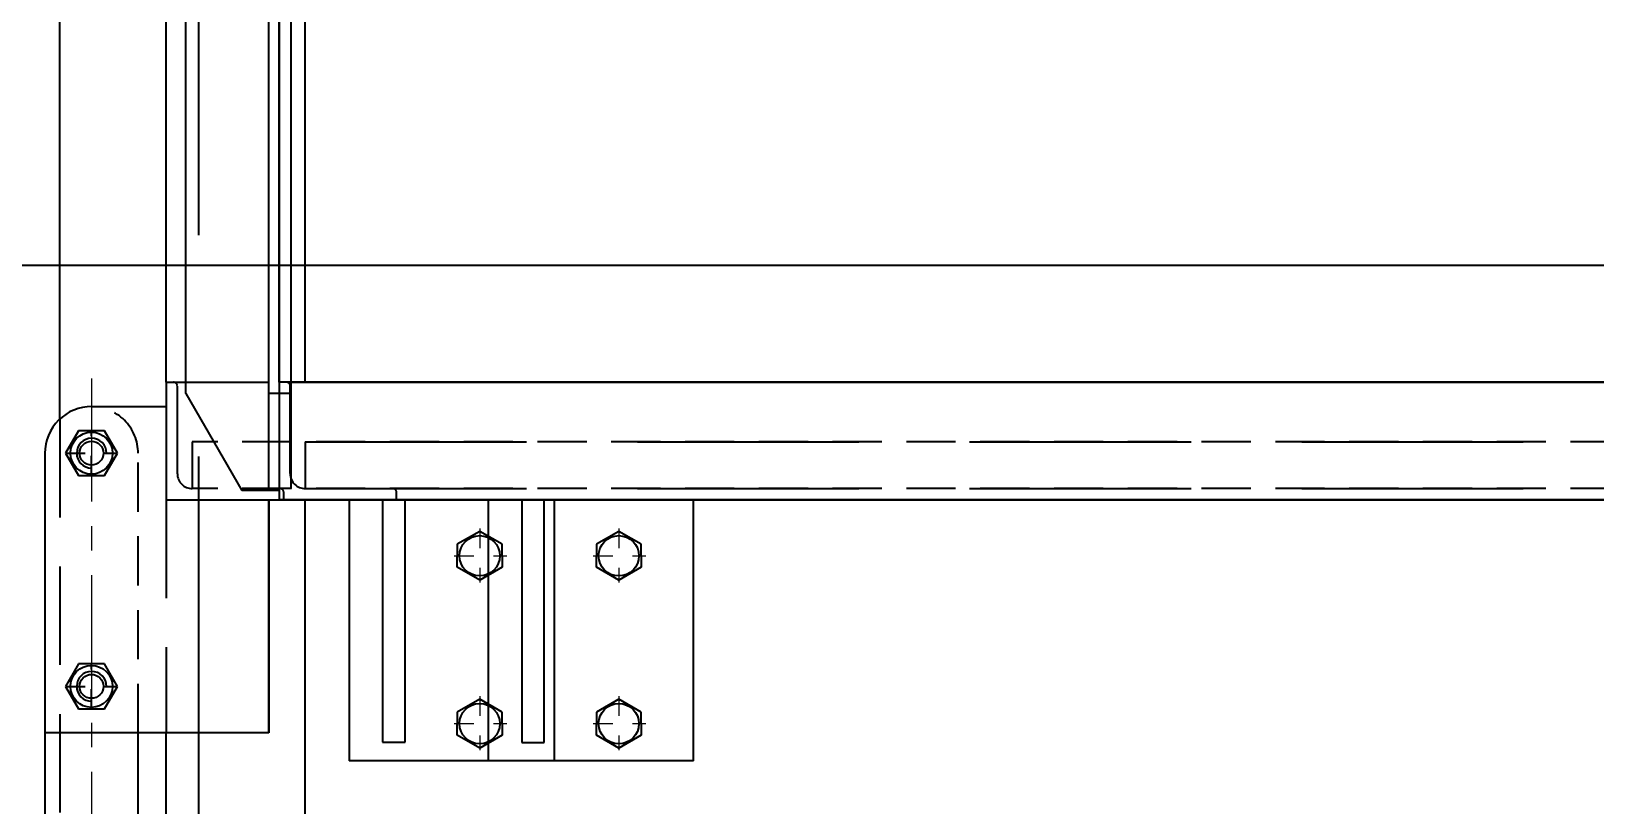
# Model space of a CAD drawing. Header units: millimetres. Extents: x -4 to 3776, y -4 to 4079.
# Drawn here: x 454.8 to 462.74, y 529.5 to 533.43 of the extents above; entities that cross this region are included whole.
import ezdxf
from ezdxf import colors
from ezdxf.entities.mleader import LeaderData, LeaderLine
from ezdxf.math import Vec2, Vec3

# ---------------------------------------------------------------- set-up
doc = ezdxf.new("R2010")
doc.units = ezdxf.units.MM
doc.linetypes.add('CENTER', pattern=[2, 1.25, -0.25, 0.25, -0.25])
doc.linetypes.add('DASHED', pattern=[0.75, 0.5, -0.25])
for name, color, linetype in [('1轮廓实线层', 7, 'Continuous'), ('2细线层', 4, 'Continuous'), ('4虚线层', 6, 'DASHED'), ('BK_kedu', 255, 'Continuous')]:
    doc.layers.add(name, color=color, linetype=linetype)
doc.layers.add('3中心线层', color=2, linetype='CENTER', lineweight=13)
doc.layers.add('Sheet$GRID', color=254, linetype='Continuous', true_color=0xbebebe)
doc.styles.get("Standard").update_dxf_attribs({"font": 'arial.ttf'})

# ---------------------------------------------------------------- blocks, each defined once
blk = doc.blocks.new('*U222')
at = {"layer": '1轮廓实线层'}
for p, q in [((0, 13.09), (-12, 6.16)), ((12, 6.16), (0, 13.09)), ((-12, 6.16), (-12, 0)), ((-12, -6.16), (-12, 0)), ((12, 0), (12, 6.16)), ((12, 0), (12, -6.16)), ((0, -13.09), (-12, -6.16)), ((12, -6.16), (0, -13.09))]:
    blk.add_line(p, q, dxfattribs=at)
blk.add_circle((0, 0), 10.8, dxfattribs=at)
at = {"layer": '3中心线层'}
for p, q in [((0, 14.66), (0, -14.29)), ((-13.73, 0), (14.46, 0))]:
    blk.add_line(p, q, dxfattribs=at)
blk = doc.blocks.new('fds')
at = {"color": 3}
for p, q in [((-1188.0406, -188.0001), (-1188.0406, -185.7833)), ((-1187.9352, -187.9874), (-1187.9352, -187.1108)), ((-1187.9057, -187.9874), (-1187.9057, -187.1108)), ((-1187.9352, -187.3036), (-1187.9352, -188.0569)), ((-1187.9352, -187.9874), (-1187.9352, -188.1201)), ((-1188.0406, -188.0001), (-1187.9773, -188.1096)), ((-1187.9352, -188.1096), (-1187.9773, -188.1096)), ((-1187.9057, -188.5711), (-1187.9057, -188.1201)), ((-1187.6992, -188.1201), (-1187.6992, -188.4151))]:
    blk.add_line(p, q, dxfattribs=at)
at = {"color": 3, "lineweight": 25}
blk.add_line((-1187.9352, -187.9621), (-1187.9352, -188.1201), dxfattribs=at)
at = {"color": 3, "ltscale": 0.5}
for p, q in [((-1187.6613, -188.1201), (-1187.6613, -188.3941)), ((-1187.636, -188.3941), (-1187.636, -188.1201)), ((-1187.4674, -188.4151), (-1187.4674, -188.1201)), ((-1187.6613, -188.3941), (-1187.636, -188.3941))]:
    blk.add_line(p, q, dxfattribs=at)
at = {"color": 3, "linetype": 'Continuous'}
blk.add_line((-1187.4674, -188.4151), (-1187.6992, -188.4151), dxfattribs=at)
at = {"layer": '1轮廓实线层', "color": 3, "lineweight": 25}
for p, q in [((-1187.9352, -187.9621), (-1187.9352, -188.1201)), ((-1185.906, -187.9874), (-1187.9352, -187.9874)), ((-1185.7648, -188.1201), (-1187.9352, -188.1201))]:
    blk.add_line(p, q, dxfattribs=at)
at = {"layer": '4虚线层', "color": 3}
for p, q in [((-1188.0258, -188.5711), (-1188.0258, -186.0324)), ((-1187.9226, -188.0906), (-1187.9226, -187.9916)), ((-1187.9057, -188.0548), (-1187.9057, -188.1075)), ((-1187.8025, -188.1201), (-1187.8025, -188.1117))]:
    blk.add_line(p, q, dxfattribs=at)
at = {"layer": '4虚线层', "color": 3, "ltscale": 0.5}
for p, q in [((-1187.9057, -188.0548), (-1185.7943, -188.0548)), ((-1187.9057, -188.1075), (-1185.7943, -188.1075))]:
    blk.add_line(p, q, dxfattribs=at)
at = {"layer": '4虚线层', "color": 3}
for centre, radius, start, end in [((-1187.9268, -187.9916), 0.00421, 0, 90), ((-1187.9057, -188.0906), 0.0169, 180, 270), ((-1187.8067, -188.1117), 0.00421, 0, 90)]:
    blk.add_arc(centre, radius, start, end, dxfattribs=at)
at = {"color": 3, "xscale": 0.002107142857, "yscale": 0.002107142857, "zscale": 0.002107142857}
for p in [(-1187.5517, -188.1834), (-1187.5517, -188.373)]:
    blk.add_blockref('*U222', p, dxfattribs=at)
blk = doc.blocks.new('*U221')
at = {"lineweight": 25}
for p, q in [((-6.93, 12), (-13.86, 0)), ((6.93, 12), (-6.93, 12)), ((13.86, 0), (6.93, 12)), ((-13.86, 0), (-6.93, -12)), ((6.93, -12), (13.86, 0)), ((-6.93, -12), (6.93, -12))]:
    blk.add_line(p, q, dxfattribs=at)
for radius in [11.25, 6.4]:
    blk.add_circle((0, 0), radius, dxfattribs=at)
at = {"layer": '2细线层', "lineweight": 25}
blk.add_arc((0.07, 0), 8, 360, 269.51078, dxfattribs=at)
at = {"layer": '3中心线层', "lineweight": 25}
for p, q in [((0, -12), (0, 12)), ((-13.86, 0), (13.86, 0))]:
    blk.add_line(p, q, dxfattribs=at)

msp = doc.modelspace()

# ---------------------------------------------------------------- linework, layer by layer
at = {"color": 3}
for p, q in [((456.0054, 531.1066), (456.0054, 541.8062)), ((456.1192, 531.1066), (456.1192, 541.8062)), ((454.943, 531.4603), (454.943, 536.9117)), ((455.4837, 531.6472), (455.4837, 535.5458)), ((455.4837, 531.3342), (455.4837, 531.0496)), ((456.4133, 531.0496), (456.4133, 529.7217)), ((455.3414, 516.8309), (455.3414, 529.864)), ((455.4837, 529.0198), (455.4837, 529.864))]:
    msp.add_line(p, q, dxfattribs=at)
at = {"color": 3, "lineweight": 25}
for p, q in [((456.1192, 531.59), (456.0054, 531.59)), ((454.8671, 531.2861), (454.8671, 516.8309)), ((456.1192, 531.1066), (456.0054, 531.1066)), ((456.0054, 529.864), (454.8671, 529.864))]:
    msp.add_line(p, q, dxfattribs=at)
at = {"color": 3, "ltscale": 0.5}
for p, q in [((456.0054, 531.0496), (456.7642, 531.0496)), ((456.0054, 529.864), (456.0054, 531.0496)), ((456.0054, 531.0496), (456.0054, 529.864)), ((456.584, 531.0496), (456.584, 529.8165)), ((456.6978, 529.8165), (456.6978, 531.0496)), ((457.4567, 529.7217), (457.4567, 531.0496)), ((456.584, 529.8165), (456.6978, 529.8165))]:
    msp.add_line(p, q, dxfattribs=at)
at = {"color": 3, "linetype": 'Continuous'}
msp.add_line((457.4567, 529.7217), (456.4133, 529.7217), dxfattribs=at)
at = {"color": 3, "ltscale": 0.5}
msp.add_arc((455.1049, 531.2861), 0.2378, 89.84388, 180, dxfattribs=at)
at = {"layer": '1轮廓实线层', "color": 3, "lineweight": 25}
for p, q in [((455.4837, 531.6472), (456.0054, 531.6472)), ((455.4837, 531.6472), (455.4837, 531.0496)), ((456.1192, 531.6472), (465.2537, 531.6472)), ((455.1043, 531.5239), (455.4837, 531.5239)), ((455.4837, 531.0496), (465.2537, 531.0496))]:
    msp.add_line(p, q, dxfattribs=at)
at = {"layer": '3中心线层', "color": 3, "ltscale": 0.5}
msp.add_line((455.1043, 531.6662), (455.1043, 516.4458), dxfattribs=at)
at = {"layer": '4虚线层', "color": 3}
for p, q in [((455.5406, 531.1824), (455.5406, 531.6282)), ((454.943, 531.4603), (454.943, 529.0198)), ((455.6165, 531.3437), (455.6165, 531.1066)), ((456.0813, 531.0496), (456.0813, 531.0876)), ((455.4837, 531.0496), (455.4837, 529.864))]:
    msp.add_line(p, q, dxfattribs=at)
at = {"layer": '4虚线层', "color": 3, "ltscale": 0.5}
for p, q in [((465.1209, 531.3437), (455.6165, 531.3437)), ((455.3414, 529.864), (455.3414, 531.2861)), ((465.1209, 531.1066), (455.6165, 531.1066))]:
    msp.add_line(p, q, dxfattribs=at)
at = {"layer": '4虚线层', "color": 3}
for centre, radius, start, end in [((455.5216, 531.6283), 0.019, 0, 90), ((455.6165, 531.1824), 0.0759, 180, 270), ((456.0623, 531.0876), 0.019, 0, 90)]:
    msp.add_arc(centre, radius, start, end, dxfattribs=at)
at = {"layer": '4虚线层', "color": 3, "ltscale": 0.5}
msp.add_arc((455.1036, 531.2861), 0.2378, 0, 90.15612, dxfattribs=at)
at = {"layer": 'Sheet$GRID'}
msp.add_lwpolyline([(0.0068, 532.2429), (870.3581, 532.2429)], dxfattribs=at)

# ---------------------------------------------------------------- block references
at = {"color": 6, "xscale": 4.501575, "yscale": 4.501575, "zscale": 4.501575}
msp.add_blockref('fds', (5803.637, 1377.8866), dxfattribs=at)
at = {"color": 3, "lineweight": 25, "xscale": 0.009485461606499775, "yscale": 0.009485461606499775, "zscale": 0.009485461606499775}
for p in [(455.1043, 531.2868), (455.1043, 530.1011)]:
    msp.add_blockref('*U221', p, dxfattribs=at)
at = {"color": 3, "xscale": 0.009485461606499775, "yscale": 0.009485461606499775, "zscale": 0.009485461606499775}
for p in [(457.0772, 530.7651), (457.0772, 529.9114)]:
    msp.add_blockref('*U222', p, dxfattribs=at)

# ---------------------------------------------------------------- leaders
at = {"layer": 'BK_kedu'}
ml = msp.add_multileader_mtext('Standard', dxfattribs=at)
ml.set_content('', color=256)
ml.set_leader_properties()
ml.build(insert=Vec2(0, 0))
ml.multileader.update_dxf_attribs({"text_right_attachment_type": 6, "dogleg_length": 0.36, "arrow_head_size": 0.18})
ctx = ml.context
ctx.base_point, ctx.char_height, ctx.arrow_head_size, ctx.landing_gap_size, ctx.plane_origin = Vec3(3775.9986, 4079.3284), 0.18, 0.18, 0.09, Vec3(3774.6386, 4079.3284)
ctx.right_attachment = 6
notes = []
notes.append((ctx, [(0, (0, 0, 0), (0, 0), (1, 0), 1, [])]))
ctx.mtext.insert, ctx.mtext.flow_direction = Vec3(3776.0886, 4079.4184), 5
for ctx, leaders in notes:
    for number, flags, end, landing, length, lines in leaders:
        leader = LeaderData()
        leader.index, (leader.has_last_leader_line, leader.has_dogleg_vector, leader.attachment_direction) = number, flags
        leader.last_leader_point, leader.dogleg_vector, leader.dogleg_length = Vec3(end), Vec3(landing), length
        for number, points, colour, breaks in lines:
            line = LeaderLine()
            line.index, line.vertices, line.color, line.breaks = number, Vec3.list(points), colors.encode_raw_color(colour), breaks
            leader.lines.append(line)
        ctx.leaders.append(leader)

doc.saveas('drawing.dxf')
